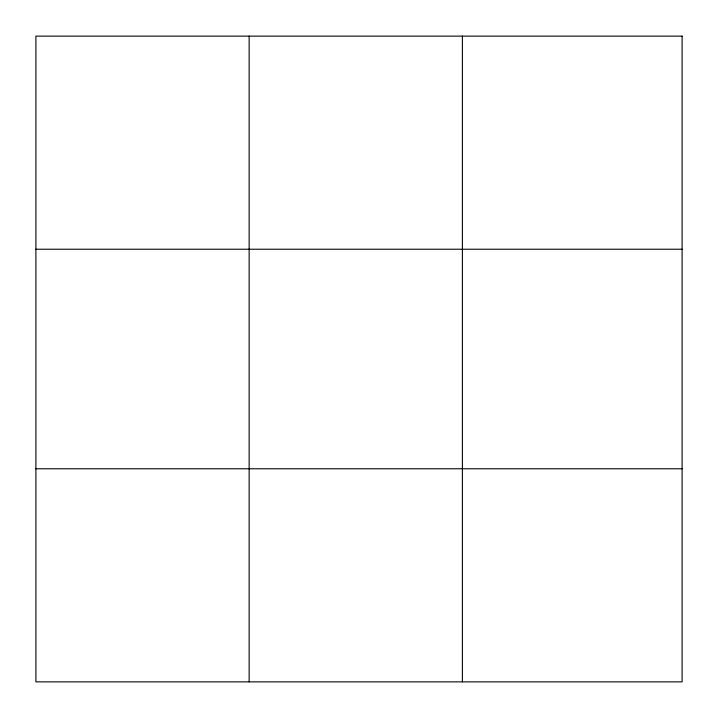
<?xml version="1.0" encoding="UTF-8"?>
<svg xmlns="http://www.w3.org/2000/svg" width="718" height="718" viewBox="0 0 718 718"><rect width="100%" height="100%" fill="white"/><g stroke="black" fill="none" stroke-linecap="round" stroke-linejoin="round"><path stroke-width="1.08" d="M249.146 681.867L249.146 36.133M462.392 681.867L462.392 36.133M35.9 249.227L682.1 249.227M35.9 468.773L682.1 468.773M682.1 36.133L682.1 681.867L35.9 681.867L35.9 36.133L682.1 36.133"/></g></svg>
